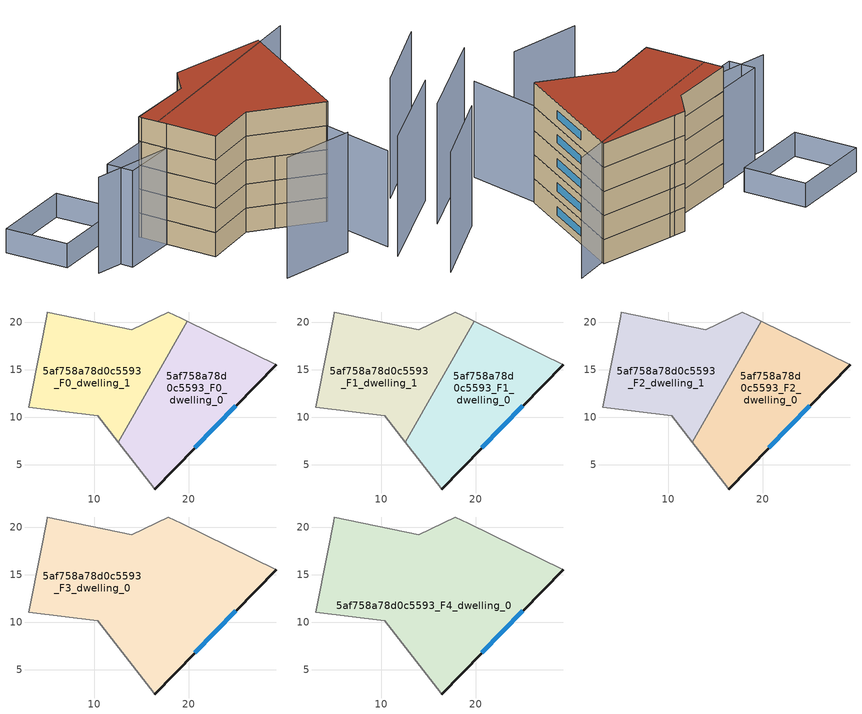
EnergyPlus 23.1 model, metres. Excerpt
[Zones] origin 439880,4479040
5af758a78d0c5593_F0_dwelling_0
 floor ground (EU_floor_Construction): 29.21,15.55 16.38,2.42 16.28,2.53 12.54,7.37 19.81,20.14 z0
 wall outside (EU_wall_Construction): 16.38,2.42 29.21,15.55 z0:3
 wall adiabatic (EU_wall_Construction): 29.21,15.55 19.81,20.14 / 12.54,7.37 16.28,2.53 16.38,2.42 z0:3
 wall to 5af758a78d0c5593_F0_dwelling_1 (EU_wall_Construction): 19.81,20.14 12.54,7.37 z0:3
 window (EU_Window_Construction): 20.63,6.77 24.96,11.2 z0.99:2.01
5af758a78d0c5593_F0_dwelling_1
 floor ground (EU_floor_Construction): 19.18,20.45 19.81,20.14 12.54,7.37 10.39,10.15 3.1,11.07 4.33,17.44 4.97,20.67 5.05,21.07 13.95,19.25 17.81,21.1 z0
 wall adiabatic (EU_wall_Construction): 19.81,20.14 19.18,20.45 17.81,21.1 13.95,19.25 5.05,21.07 4.97,20.67 4.33,17.44 3.1,11.07 10.39,10.15 12.54,7.37 z0:3
5af758a78d0c5593_F1_dwelling_0
 floor to 5af758a78d0c5593_F0_dwelling_0 (EU_floor_Construction): 29.21,15.55 16.38,2.42 16.28,2.53 12.54,7.37 19.81,20.14 z3
 wall outside (EU_wall_Construction): 16.38,2.42 29.21,15.55 z3:6
 wall adiabatic (EU_wall_Construction): 29.21,15.55 19.81,20.14 / 12.54,7.37 16.28,2.53 16.38,2.42 z3:6
 wall to 5af758a78d0c5593_F1_dwelling_1 (EU_wall_Construction): 19.81,20.14 12.54,7.37 z3:6
 window (EU_Window_Construction): 20.63,6.77 24.96,11.2 z3.99:5.01
5af758a78d0c5593_F1_dwelling_1
 floor to 5af758a78d0c5593_F0_dwelling_1 (EU_floor_Construction): 19.18,20.45 19.81,20.14 12.54,7.37 10.39,10.15 3.1,11.07 4.33,17.44 4.97,20.67 5.05,21.07 13.95,19.25 17.81,21.1 z3
 wall adiabatic (EU_wall_Construction): 19.81,20.14 19.18,20.45 17.81,21.1 13.95,19.25 5.05,21.07 4.97,20.67 4.33,17.44 3.1,11.07 10.39,10.15 12.54,7.37 z3:6
5af758a78d0c5593_F2_dwelling_0
 floor to 5af758a78d0c5593_F1_dwelling_0 (EU_floor_Construction): 29.21,15.55 16.38,2.42 16.28,2.53 12.54,7.37 19.81,20.14 z6
 wall outside (EU_wall_Construction): 16.38,2.42 29.21,15.55 z6:9
 wall adiabatic (EU_wall_Construction): 29.21,15.55 19.81,20.14 / 12.54,7.37 16.28,2.53 16.38,2.42 z6:9
 wall to 5af758a78d0c5593_F2_dwelling_1 (EU_wall_Construction): 19.81,20.14 12.54,7.37 z6:9
 window (EU_Window_Construction): 20.63,6.77 24.96,11.2 z6.99:8.01
5af758a78d0c5593_F2_dwelling_1
 floor to 5af758a78d0c5593_F1_dwelling_1 (EU_floor_Construction): 19.18,20.45 19.81,20.14 12.54,7.37 10.39,10.15 3.1,11.07 4.33,17.44 4.97,20.67 5.05,21.07 13.95,19.25 17.81,21.1 z6
 wall adiabatic (EU_wall_Construction): 19.81,20.14 19.18,20.45 17.81,21.1 13.95,19.25 5.05,21.07 4.97,20.67 4.33,17.44 3.1,11.07 10.39,10.15 12.54,7.37 z6:9
5af758a78d0c5593_F3_dwelling_0
 floor to 5af758a78d0c5593_F2_dwelling_0 (EU_floor_Construction): 29.21,15.55 16.38,2.42 16.28,2.53 12.54,7.37 19.81,20.14 z9
 floor to 5af758a78d0c5593_F2_dwelling_1 (EU_floor_Construction): 19.18,20.45 19.81,20.14 12.54,7.37 10.39,10.15 3.1,11.07 4.33,17.44 4.97,20.67 5.05,21.07 13.95,19.25 17.81,21.1 z9
 wall outside (EU_wall_Construction): 16.38,2.42 29.21,15.55 z9:12
 wall adiabatic (EU_wall_Construction): 29.21,15.55 19.18,20.45 17.81,21.1 13.95,19.25 5.05,21.07 4.97,20.67 4.33,17.44 3.1,11.07 10.39,10.15 16.28,2.53 16.38,2.42 z9:12
 window (EU_Window_Construction): 20.63,6.77 24.96,11.2 z9.99:11.01
5af758a78d0c5593_F4_dwelling_0
 floor to 5af758a78d0c5593_F3_dwelling_0 (EU_floor_Construction): 29.21,15.55 16.38,2.42 16.28,2.53 10.39,10.15 3.1,11.07 4.33,17.44 4.97,20.67 5.05,21.07 13.95,19.25 17.81,21.1 19.18,20.45 z12
 wall outside (EU_wall_Construction): 16.38,2.42 29.21,15.55 z12:15
 wall adiabatic (EU_wall_Construction): 29.21,15.55 19.18,20.45 17.81,21.1 13.95,19.25 5.05,21.07 4.97,20.67 4.33,17.44 3.1,11.07 10.39,10.15 16.28,2.53 16.38,2.42 z12:15
 window (EU_Window_Construction): 20.63,6.77 24.96,11.2 z12.99:14.01
 roof outside (EU_roof_Construction): 16.38,2.42 29.21,15.55 19.18,20.45 17.81,21.1 13.95,19.25 5.05,21.07 4.97,20.67 4.33,17.44 3.1,11.07 10.39,10.15 16.28,2.53 z15
shading: 10.22,-8.28 25.52,-5.96 / 24.66,-2.07 37.28,0 / 0.4,1.47 9.34,-2.54 / 33.67,14.5 4.71,18.61 z0:15; -5.72,21.98 19.85,10.42 / 19.85,10.42 12.26,-6.35 / 4.33,17.44 -2.81,18.93 / -2.81,18.93 -2.11,22.25 / -2.11,22.25 5.03,20.76 / 5.03,20.76 4.33,17.44 z0:12; 5.4,23.79 -5.57,25.82 / -5.57,25.82 -4.1,33.76 / -4.1,33.76 6.87,31.74 / 6.87,31.74 5.4,23.79 z0:3
[Building]
EU S2 Campaign: North Axis=0; Terrain=City; Solar Distribution=FullExterior
[Site:Location]
Madrid: Latitude=40.5; Longitude=-3.5; Time Zone=1; Elevation=609
[SizingPeriod:WeatherFileDays]
AnnualSizingPeriod: Begin Month=1; Begin Day of Month=1; End Month=12; End Day of Month=31; Day of Week for Start Day=Monday; Use Weather File Daylight Saving Period=No; Use Weather File Rain and Snow Indicators=No
[MATERIAL]
EU_InternalMass_Material: Roughness=MediumRough; Thickness=0.1; Conductivity=1; Density=1800; Specific Heat=900; Thermal Absorptance=0.9; Solar Absorptance=0.7; Visible Absorptance=0.7
[MATERIAL:NOMASS] Roughness=MediumRough; Thermal Absorptance=0.9; Solar Absorptance=0.7; Visible Absorptance=0.7
Name | Thermal Resistance
EU_wall_NoMass | 0.609216
EU_roof_NoMass | 0.513268
EU_floor_NoMass | 0.568163
[WINDOWMATERIAL:SIMPLEGLAZINGSYSTEM]
EU_Window_SimpleGlazing: UFactor=5.50606; Solar Heat Gain Coefficient=0.85; Visible Transmittance=0.85
[CONSTRUCTION]
EU_wall_Construction: EU_wall_NoMass
EU_roof_Construction: EU_roof_NoMass
EU_floor_Construction: EU_floor_NoMass
EU_InternalMass_Construction: EU_InternalMass_Material
EU_Window_Construction: EU_Window_SimpleGlazing
[ZONE] Type=1; Multiplier=1; Ceiling Height=autocalculate; Floor Area=autocalculate; Part of Total Floor Area=Yes
Name | Volume
5af758a78d0c5593_F0_dwelling_0; 5af758a78d0c5593_F1_dwelling_0; 5af758a78d0c5593_F2_dwelling_0 | 401.207
5af758a78d0c5593_F3_dwelling_0; 5af758a78d0c5593_F4_dwelling_0 | 802.424
5af758a78d0c5593_F0_dwelling_1 | 401.219
5af758a78d0c5593_F1_dwelling_1; 5af758a78d0c5593_F2_dwelling_1 | 401.22
[INTERNALMASS] Construction=EU_InternalMass_Construction
Name | Zone or ZoneList | Surface Area
5af758a78d0c5593_F0_dwelling_0_EU_InternalMass | 5af758a78d0c5593_F0_dwelling_0 | 133.736
5af758a78d0c5593_F0_dwelling_1_EU_InternalMass | 5af758a78d0c5593_F0_dwelling_1 | 133.74
5af758a78d0c5593_F1_dwelling_0_EU_InternalMass | 5af758a78d0c5593_F1_dwelling_0 | 133.736
5af758a78d0c5593_F1_dwelling_1_EU_InternalMass | 5af758a78d0c5593_F1_dwelling_1 | 133.74
5af758a78d0c5593_F2_dwelling_0_EU_InternalMass | 5af758a78d0c5593_F2_dwelling_0 | 133.736
5af758a78d0c5593_F2_dwelling_1_EU_InternalMass | 5af758a78d0c5593_F2_dwelling_1 | 133.74
5af758a78d0c5593_F3_dwelling_0_EU_InternalMass | 5af758a78d0c5593_F3_dwelling_0 | 267.475
5af758a78d0c5593_F4_dwelling_0_EU_InternalMass | 5af758a78d0c5593_F4_dwelling_0 | 267.475
[OTHEREQUIPMENT] Fuel Type=Electricity; Design Level Calculation Method=Watts/Area; Power per Zone Floor Area=1; Fraction Latent=0; Fraction Radiant=0; Fraction Lost=0; Carbon Dioxide Generation Rate=0; EndUse Subcategory=EU_Step8_InternalGains
Name | Zone or ZoneList or Space or SpaceList | Schedule
EU_Step8_InternalGain_5af758a78d0c5593_F0_dwelling_0_f000 | 5af758a78d0c5593_F0_dwelling_0 | EU_Step8_GainSchedule_5af758a78d0c5593_F0_dwelling_0_f000
EU_Step8_InternalGain_5af758a78d0c5593_F0_dwelling_1_f000 | 5af758a78d0c5593_F0_dwelling_1 | EU_Step8_GainSchedule_5af758a78d0c5593_F0_dwelling_1_f000
EU_Step8_InternalGain_5af758a78d0c5593_F1_dwelling_0_f000 | 5af758a78d0c5593_F1_dwelling_0 | EU_Step8_GainSchedule_5af758a78d0c5593_F1_dwelling_0_f000
EU_Step8_InternalGain_5af758a78d0c5593_F1_dwelling_1_f000 | 5af758a78d0c5593_F1_dwelling_1 | EU_Step8_GainSchedule_5af758a78d0c5593_F1_dwelling_1_f000
EU_Step8_InternalGain_5af758a78d0c5593_F2_dwelling_0_f000 | 5af758a78d0c5593_F2_dwelling_0 | EU_Step8_GainSchedule_5af758a78d0c5593_F2_dwelling_0_f000
EU_Step8_InternalGain_5af758a78d0c5593_F2_dwelling_1_f000 | 5af758a78d0c5593_F2_dwelling_1 | EU_Step8_GainSchedule_5af758a78d0c5593_F2_dwelling_1_f000
EU_Step8_InternalGain_5af758a78d0c5593_F3_dwelling_0_f000 | 5af758a78d0c5593_F3_dwelling_0 | EU_Step8_GainSchedule_5af758a78d0c5593_F3_dwelling_0_f000
EU_Step8_InternalGain_5af758a78d0c5593_F4_dwelling_0_f000 | 5af758a78d0c5593_F4_dwelling_0 | EU_Step8_GainSchedule_5af758a78d0c5593_F4_dwelling_0_f000
[ZONEVENTILATION:DESIGNFLOWRATE] Schedule=EU_AlwaysOn; Design Flow Rate Calculation Method=AirChanges/Hour; Air Changes per Hour=0.752966; Ventilation Type=Natural; Fan Pressure Rise=0; Fan Total Efficiency=1; Constant Term Coefficient=1; Temperature Term Coefficient=0; Velocity Term Coefficient=0; Velocity Squared Term Coefficient=0; Minimum Indoor Temperature=-100; Maximum Indoor Temperature=100; Delta Temperature=-100; Minimum Outdoor Temperature=-100; Maximum Outdoor Temperature=100; Maximum Wind Speed=40
Name | Zone or ZoneList or Space or SpaceList
EU_ConstantAir_5af758a78d0c5593_F0_dwelling_0 | 5af758a78d0c5593_F0_dwelling_0
EU_ConstantAir_5af758a78d0c5593_F0_dwelling_1 | 5af758a78d0c5593_F0_dwelling_1
EU_ConstantAir_5af758a78d0c5593_F1_dwelling_0 | 5af758a78d0c5593_F1_dwelling_0
EU_ConstantAir_5af758a78d0c5593_F1_dwelling_1 | 5af758a78d0c5593_F1_dwelling_1
EU_ConstantAir_5af758a78d0c5593_F2_dwelling_0 | 5af758a78d0c5593_F2_dwelling_0
EU_ConstantAir_5af758a78d0c5593_F2_dwelling_1 | 5af758a78d0c5593_F2_dwelling_1
EU_ConstantAir_5af758a78d0c5593_F3_dwelling_0 | 5af758a78d0c5593_F3_dwelling_0
EU_ConstantAir_5af758a78d0c5593_F4_dwelling_0 | 5af758a78d0c5593_F4_dwelling_0
[HVACTEMPLATE:THERMOSTAT] Constant Heating Setpoint=20; Constant Cooling Setpoint=50
EU_HeatOnly_5af758a78d0c5593_F0_dwelling_0; EU_HeatOnly_5af758a78d0c5593_F0_dwelling_1; EU_HeatOnly_5af758a78d0c5593_F1_dwelling_0; EU_HeatOnly_5af758a78d0c5593_F1_dwelling_1; EU_HeatOnly_5af758a78d0c5593_F2_dwelling_0; EU_HeatOnly_5af758a78d0c5593_F2_dwelling_1; EU_HeatOnly_5af758a78d0c5593_F3_dwelling_0; EU_HeatOnly_5af758a78d0c5593_F4_dwelling_0
[HVACTEMPLATE:ZONE:IDEALLOADSAIRSYSTEM] System Availability Schedule=EU_AlwaysOn; Maximum Heating Supply Air Temperature=50; Minimum Cooling Supply Air Temperature=13; Maximum Heating Supply Air Humidity Ratio=0.0156; Minimum Cooling Supply Air Humidity Ratio=0.0077; Heating Limit=NoLimit; Cooling Limit=NoLimit; Heating Availability Schedule=EU_AlwaysOn; Cooling Availability Schedule=EU_CoolingOff; Dehumidification Control Type=ConstantSensibleHeatRatio; Cooling Sensible Heat Ratio=0.7; Dehumidification Setpoint=60; Humidification Control Type=None; Humidification Setpoint=30; Outdoor Air Method=None; Outdoor Air Flow Rate per Person=0.00944; Outdoor Air Flow Rate per Zone Floor Area=0; Outdoor Air Flow Rate per Zone=0; Demand Controlled Ventilation Type=None; Outdoor Air Economizer Type=NoEconomizer; Heat Recovery Type=None; Sensible Heat Recovery Effectiveness=0.7; Latent Heat Recovery Effectiveness=0.65
Name | Template Thermostat
5af758a78d0c5593_F0_dwelling_0 | EU_HeatOnly_5af758a78d0c5593_F0_dwelling_0
5af758a78d0c5593_F0_dwelling_1 | EU_HeatOnly_5af758a78d0c5593_F0_dwelling_1
5af758a78d0c5593_F1_dwelling_0 | EU_HeatOnly_5af758a78d0c5593_F1_dwelling_0
5af758a78d0c5593_F1_dwelling_1 | EU_HeatOnly_5af758a78d0c5593_F1_dwelling_1
5af758a78d0c5593_F2_dwelling_0 | EU_HeatOnly_5af758a78d0c5593_F2_dwelling_0
5af758a78d0c5593_F2_dwelling_1 | EU_HeatOnly_5af758a78d0c5593_F2_dwelling_1
5af758a78d0c5593_F3_dwelling_0 | EU_HeatOnly_5af758a78d0c5593_F3_dwelling_0
5af758a78d0c5593_F4_dwelling_0 | EU_HeatOnly_5af758a78d0c5593_F4_dwelling_0
[SIZING:ZONE] Zone Cooling Design Supply Air Temperature Input Method=SupplyAirTemperature; Zone Cooling Design Supply Air Temperature=13; Zone Heating Design Supply Air Temperature Input Method=SupplyAirTemperature; Zone Heating Design Supply Air Temperature=50; Zone Cooling Design Supply Air Humidity Ratio=0.008; Zone Heating Design Supply Air Humidity Ratio=0.008; Cooling Design Air Flow Method=DesignDay; Cooling Design Air Flow Rate=0; Cooling Minimum Air Flow per Zone Floor Area=0.000762; Cooling Minimum Air Flow=0; Cooling Minimum Air Flow Fraction=0.2; Heating Design Air Flow Method=DesignDay; Heating Design Air Flow Rate=0; Heating Maximum Air Flow per Zone Floor Area=0.002032; Heating Maximum Air Flow=0.141576; Heating Maximum Air Flow Fraction=0.3; Account for Dedicated Outdoor Air System=No; Dedicated Outdoor Air System Control Strategy=NeutralSupplyAir; Dedicated Outdoor Air Low Setpoint Temperature for Design=autosize; Dedicated Outdoor Air High Setpoint Temperature for Design=autosize; Zone Load Sizing Method=Sensible Load Only No Latent Load; Zone Latent Cooling Design Supply Air Humidity Ratio Input Method=HumidityRatioDifference; Zone Cooling Design Supply Air Humidity Ratio Difference=0.005; Zone Latent Heating Design Supply Air Humidity Ratio Input Method=HumidityRatioDifference; Zone Humidification Design Supply Air Humidity Ratio Difference=0.005
5af758a78d0c5593_F0_dwelling_0; 5af758a78d0c5593_F0_dwelling_1; 5af758a78d0c5593_F1_dwelling_0; 5af758a78d0c5593_F1_dwelling_1; 5af758a78d0c5593_F2_dwelling_0; 5af758a78d0c5593_F2_dwelling_1; 5af758a78d0c5593_F3_dwelling_0; 5af758a78d0c5593_F4_dwelling_0
[SCHEDULE:CONSTANT]
Name | Hourly Value
EU_AlwaysOn | 1
EU_CoolingOff | 0
[SCHEDULE:FILE] Column Number=1; Rows to Skip at Top=0; Number of Hours of Data=8760; Column Separator=Comma; Interpolate to Timestep=No; Minutes per Item=60; Adjust Schedule for Daylight Savings=Yes
Name | File
EU_Step8_GainSchedule_5af758a78d0c5593_F0_dwelling_0_f000 | ../../schedules/5af758a78d0c5593/5af758a78d0c5593_F0_dwelling_0_f000_gain.csv
EU_Step8_GainSchedule_5af758a78d0c5593_F0_dwelling_1_f000 | ../../schedules/5af758a78d0c5593/5af758a78d0c5593_F0_dwelling_1_f000_gain.csv
EU_Step8_GainSchedule_5af758a78d0c5593_F1_dwelling_0_f000 | ../../schedules/5af758a78d0c5593/5af758a78d0c5593_F1_dwelling_0_f000_gain.csv
EU_Step8_GainSchedule_5af758a78d0c5593_F1_dwelling_1_f000 | ../../schedules/5af758a78d0c5593/5af758a78d0c5593_F1_dwelling_1_f000_gain.csv
EU_Step8_GainSchedule_5af758a78d0c5593_F2_dwelling_0_f000 | ../../schedules/5af758a78d0c5593/5af758a78d0c5593_F2_dwelling_0_f000_gain.csv
EU_Step8_GainSchedule_5af758a78d0c5593_F2_dwelling_1_f000 | ../../schedules/5af758a78d0c5593/5af758a78d0c5593_F2_dwelling_1_f000_gain.csv
EU_Step8_GainSchedule_5af758a78d0c5593_F3_dwelling_0_f000 | ../../schedules/5af758a78d0c5593/5af758a78d0c5593_F3_dwelling_0_f000_gain.csv
EU_Step8_GainSchedule_5af758a78d0c5593_F4_dwelling_0_f000 | ../../schedules/5af758a78d0c5593/5af758a78d0c5593_F4_dwelling_0_f000_gain.csv
